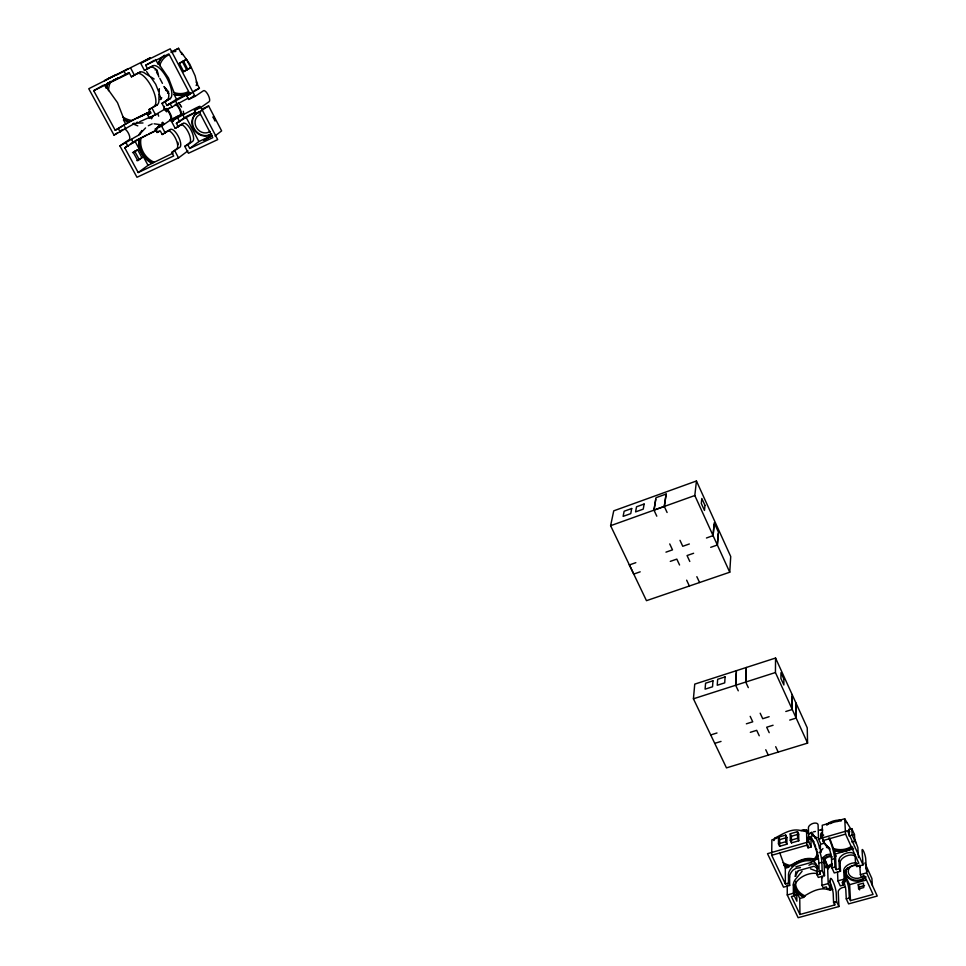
<?xml version="1.0" encoding="UTF-8"?>
<svg xmlns="http://www.w3.org/2000/svg" width="966" height="966" viewBox="0 0 966 966"><rect width="100%" height="100%" fill="white"/><g stroke="black" fill="none" stroke-linecap="round" stroke-linejoin="round"><path stroke-width="1.45" d="M830.663 855.635A6.581 3.804 -23.1 0 0 823.938 858.786L824.517 875.691L818.299 877.43L817.151 874.967L816.91 866.466A15.07 8.73 -23.8 0 0 802.625 861.467A15.07 8.73 -23.8 0 0 788.473 874.387L788.498 883.009L785.358 883.89L785.334 868.18L779.634 852.507M779.634 846.288L779.671 839.635L778.499 837.172L785.708 835.083L786.879 837.546L786.892 844.199L779.634 846.288L778.463 843.813L778.499 837.172M834.636 902.039L834.757 904.937L799.957 914.476L791.408 896.569L794.547 895.699L793.388 893.26L793.315 884.699A15.033 8.803 -23.8 0 1 796.648 877.913L802.094 871.247M823.877 840.565L823.974 843.306L820.907 844.175L818.516 839.031L818.093 824.916A5.12 2.862 -23.3 0 0 813.179 823.37A5.12 2.862 -23.3 0 0 808.421 827.717L808.723 841.833L767.511 853.678L783.523 887.162L789.669 885.448L789.62 876.923A15.058 8.742 -23.8 0 1 792.965 870.161L795.936 868.313L800.476 867.625M807.576 743.12L775.432 672.529L775.565 658.039L694.747 684.121L693.419 698.792L726.468 767.885L807.576 743.12L807.238 727.833L775.565 658.039M773.875 840.625L774.913 838.077C782.786 834.105 791.323 827.995 800.838 830.567A22.375 18.125 4.6 0 1 802.505 830.977M788.981 875.715L789.633 877.068M785.358 883.89L771.701 855.296L771.87 839.852L774.901 838.971M748.3 687.611L745.716 682.044L746.211 669.45M745.716 682.044L746.332 667.47M738.265 690.811L735.669 685.256L736.297 672.638M735.669 685.256L736.442 670.67M729.741 572.222L730.731 556.549L696.45 480.983L613.736 510.833L610.609 525.697L646.471 600.671L729.741 572.222L694.808 495.522L696.45 480.983M718.233 533.787L717.352 545.017L710.71 547.324M717.352 544.957L718.414 532.085L714.224 522.86L713.101 535.611L706.448 538.002M159.33 88.643L158.895 98.52A18.463 6.834 62.5 0 1 157.325 104.714L148.921 109.629L150.841 113.227L147.593 114.785L149.428 118.19L165.645 108.687M713.089 535.683L714.043 524.55M822.078 834.31L821.764 832.946A15.601 2.934 72.5 0 0 820.641 835.819L820.738 838.705M163.882 108.578L166.659 111.851M665.888 495.667L664.294 506.462L667.095 512.499M820.4 844.634L820.4 853.57A15.577 3.019 72.5 0 1 821.885 862.143L822.151 870.62L824.517 875.691M655.721 499.337L653.982 510.145L656.795 516.182M157.144 70.011L156.818 71.484M820.46 851.3L820.557 852.604L819.566 852.531M183.528 115.051L183.552 112.346M106.864 87.725L106.26 88.075L108.083 82.75L106.864 87.725L117.514 102.686L124.095 119.591L129.408 121.68L150.225 111.452M139.744 133.079L139.152 134.709M146.784 134.914L141.096 137.884A20.322 17.847 51.5 0 0 154.246 162.264L173.035 153.111M160.61 97.288L160.887 99.462L159.788 99.438M797.868 871.465L795.272 876.295L795.96 871.332M791.951 865.874C795.38 861.901 808.59 857.699 813.553 859.752M820.557 852.604L821.535 850.237M830.156 866.671L827.983 868.579L827.572 866.599A6.75 1.292 72.6 0 0 823.938 858.786L822.863 857.579L825.797 855.26M141.374 131.461L141.688 130.531M164.256 107.009L164.522 106.32M141.35 131.557L139.877 134.359M818.371 855.212L815.968 859.498L818.552 858.762M821.221 830.543L822.078 829.396L822.646 829.891M169.883 119.543L169.956 120.46L177.684 116.077L183.745 113.903M151.541 118.83L152.894 116.306M821.957 859.112L822.863 857.579M161.25 98.689L161.769 97.759M773.887 839.732L774.913 838.077M153.051 116.041L153.449 115.401M815.968 859.498L817.308 856.516M145.564 127.947L138.742 135.107A17.46 0.978 -26.8 0 0 131.593 139.249L119.893 145.89L136.979 177.273L178.541 157.881L187.899 150.877M821.752 849.899L822.972 848.534M155.792 69.226L155.128 69.926M784.066 864.594L788.606 866.345C796.274 862.264 804.823 856.407 814.169 859.088L814.483 858.726A22.375 18.125 4.6 0 0 817.671 852.857L817.164 851.203M814.266 861.298L815.087 860.501M810.438 832.897L811.814 834.189L810.438 832.897L811.778 832.209M180.183 115.401L170.475 119.989A6.11 2.258 63 0 0 170.233 115.22A6.11 2.258 63 0 0 166.575 109.75M794.583 885.387A18.306 14.659 4.4 0 0 803.772 896.436C810.933 891.992 819.542 886.969 828.43 889.601L829.951 889.179A18.306 14.659 4.4 0 0 830.675 887.005M215.007 135.977L221.625 130.893L208.62 105.946L201.918 109.122M791.673 865.826C797.735 860.947 805.91 857.88 813.722 859.571M176.307 103.809A7.933 2.898 63.1 0 1 181.705 114.35L171.513 121.378L175.22 128.369L183.311 123.382A10.131 3.707 63.4 0 1 190.966 129.963A10.131 3.707 63.4 0 1 192.862 141.169L187.863 144.9L189.734 148.45L198.887 141.543L212.266 135.276M190.906 93.304L186.836 95.996L188.66 99.45L195.096 96.371L203.512 90.707A6.158 2.149 63.5 0 1 208.125 94.946A6.158 2.149 63.5 0 1 209.187 101.623L200.88 107.431L217.7 139.611L188.43 153.268L184.76 146.349L189.783 142.606A10.119 3.719 63.4 0 0 187.899 131.4A10.119 3.719 63.4 0 0 180.231 124.831M128.116 145.528L124.759 147.81L138.198 172.54L173.675 155.961L171.791 152.435L179.966 147.206A10.095 3.767 63.3 0 0 178.118 136.013A10.095 3.767 63.3 0 0 170.39 129.492L162.216 134.516L160.308 130.953L157.072 132.487L155.26 129.094L160.525 125.508A17.46 0.978 -26.8 0 0 160.634 124.699L154.113 123.805M171.791 152.435L176.911 148.643A10.095 3.792 63.2 0 0 175.063 137.45A10.095 3.792 63.2 0 0 167.323 130.941M138.198 172.54L148.04 165.343L154.27 162.276M141.978 157.712L137.788 160.706L133.441 152.688L137.655 149.742L141.978 157.712L136.87 160.622M175.22 128.369L183.311 123.382M171.513 121.378C169.11 122.404 215.635 96.479 194.444 110.486L196.243 113.928L208.62 105.946M196.243 113.928L199.225 111.814M162.216 134.516L170.39 129.492M178.324 126.908L176.416 123.322L184.675 118.287L182.888 114.894M132.535 152.64L137.655 149.742M176.416 123.322L184.651 117.586M157.072 132.487L159.136 131.074M155.26 129.094L161.588 126.099L171.924 118.999A7.921 2.934 63 0 0 166.526 108.482M124.759 147.81L133.405 142.582A17.448 1.014 -26.8 0 1 155.84 130.772M148.04 165.343L134.842 140.951L141.108 137.86M130.362 143.994L133.731 141.712M119.893 145.89L129.227 139.611A6.062 2.379 62.5 0 0 128.768 133.936A6.062 2.379 62.5 0 0 124.324 128.876M188.66 99.45L194.142 95.658L193.538 95.767M163.894 86.542L167.335 90.273L168.712 93.678A18.499 6.75 62.7 0 1 167.19 99.981L161.95 103.386L165.693 110.426L188.261 98.097M151.324 116.536L139.684 121.728M165.693 110.426L169.448 107.926M186.836 95.996L199.407 88.256L196.967 83.583L195.132 75.879L189.722 64.058L181.403 52.321L180.847 52.647L178.589 48.3L171.018 52.007M808.892 865.222L811.887 863.797L814.483 864.075A15.058 8.742 -23.8 0 1 817.767 867.408M142.992 122.972L137.184 123.141L132.982 124.421A17.497 0.869 -26.8 0 0 125.785 128.526L114.012 135.107L88.763 88.727L150.213 57.839L140.674 63.285L144.477 70.446L153.002 65.785A18.511 6.726 62.7 0 1 167.239 78.705A18.511 6.726 62.7 0 1 170.282 98.496L165.065 101.889L166.985 105.499L190.193 92.978M149.428 118.19L152.556 116.125M166.985 105.499L176.561 99.196L190 92.76M184.675 118.287L195.748 112.346M147.593 114.785L150.744 112.732M114.012 135.107L117.55 132.813M119.893 131.291L122.247 129.758M124.674 126.703L125.701 128.587M176.561 99.196L174.121 94.559L174.665 94.197A22.399 19.779 55.8 0 0 189.795 92.579M103.193 85.286L93.69 90.671L115.22 130.277L124.034 125.121A17.509 0.833 -26.8 0 1 150.527 111.597M115.22 130.277L129.408 121.68M148.921 109.629L157.241 104.775L154.258 106.188A18.451 6.871 62.5 0 0 151.312 86.409A18.451 6.871 62.5 0 0 136.918 73.633L139.998 72.136A18.463 6.834 62.5 0 1 145.818 73.875L154.162 79.007M125.495 123.66L123.503 119.965L124.095 119.591M183.685 71.629L190.797 67.644L186.51 59.421L183.395 60.93L179.362 63.358L183.685 71.629L190.797 67.644M179.362 63.358L186.51 59.421M155.647 59.53L157.917 63.841L158.496 63.502A22.737 20.093 55.8 0 1 162.928 56.644M93.69 90.671L129.444 73.187L131.4 76.833L136.822 73.694M131.4 76.833L139.913 72.184M144.477 70.446L152.906 65.845M171.332 52.49L178.589 48.3M147.593 68.924L145.649 65.253L154.403 60.242M129.046 72.655L118.407 78.222L129.154 72.692M110.921 81.518L106.357 84.114L118.25 77.932L113.36 80.323M123.974 71.146L128.442 68.622L116.56 74.78L123.974 71.146L125.822 74.587M172.648 121.45L173.518 120.979M137.269 118.299L138.464 117.695M113.433 80.081L114.097 79.743M168.47 104.268L172.431 102.36M148.704 133.948L157.204 129.855M139.708 117.079L140.493 116.681M141.253 116.306L142.461 115.703M140.674 63.285L170.221 48.807L195.096 96.371M145.649 65.253L168.905 53.879L190.145 94.414M141.398 116.439L142.594 115.848M142.714 115.582L146.397 113.807M161.95 103.386L165.065 101.889M194.033 90.828L199.407 88.256M134.202 123.105L132.765 123.793L137.788 125.87M148.353 125.725L152.181 123.902M161.696 122.96L163.858 124.095L157.832 126.606M194.444 110.486L200.88 107.431M195.217 112.31L185.822 116.765L198.887 141.543M822.078 829.396L820.436 829.818M146.832 113.602L149.332 112.43M184.76 146.349L187.863 144.9M148.221 113.155L150.201 112.044M189.734 148.45L212.798 137.679L199.539 112.358M159.028 125.652L160.465 125.037M826.268 855.019L826.932 854.729M831.074 866.164L832.04 865.729M820.412 829.83L819.434 830.241M173.506 101.877L175.015 101.297M161.032 124.795L163.858 124.095M610.609 525.697L694.808 495.522M629.385 564.929L635.833 562.671M665.96 552.154L672.505 549.859L669.74 543.93M689.338 543.979L682.757 546.285L679.992 540.332M640.192 571.824L633.756 574.07L629.397 564.869M670.283 561.379L676.816 559.109L679.569 565.001M693.624 553.264L687.055 555.547L689.796 561.463M827.391 854.572L830.832 854.029M811.838 862.264L795.924 866.78M693.419 698.792L775.432 672.529M710.71 734.945L717.001 732.977M746.356 723.812L752.731 721.819L750.184 716.349M769.129 716.7L762.717 718.704L760.182 713.222M785.793 711.495L792.253 709.479L792.192 694.542M714.743 743.361L721.022 741.417M750.341 732.313L756.704 730.332L759.24 735.766M773.078 725.249L766.678 727.229L769.202 732.675M789.717 720.081L796.177 718.076L796.044 703.043M800.838 830.567L803.458 829.818L807.709 831.46L809.037 834.334M790.273 833.755L797.53 831.654L798.689 834.141L798.773 840.782L791.48 842.883L790.309 840.396L790.273 833.755L791.444 836.23L791.48 842.883M803.471 830.7L806.55 829.818L807.721 832.354L803.471 830.7L803.458 829.818M851.082 829.504L844.719 818.77L836.061 821.269A18.994 15.396 3 0 1 841.132 821.028M779.671 839.635L786.879 837.546M791.444 836.23L798.689 834.141M810.655 833.042C815.413 835.167 818.806 842.871 819.53 848.546M778.463 843.813L785.72 841.724L785.708 835.083M790.309 840.396L797.602 838.295L797.53 831.654M807.962 842.364L807.902 839.623L810.921 838.609A15.577 3.019 72.5 0 1 812.104 835.735L817.103 837.667M820.641 835.964L823.684 835.095M854.463 834.539L849.09 836.001L848.716 829.48L851.77 828.611L854.463 834.539L854.874 841.084L851.807 841.954M818.516 839.031L847.484 830.712L863.049 864.896L856.745 866.659L855.61 864.172L855.091 855.659A8.501 4.939 -22.6 0 0 846.614 853.05A8.501 4.939 -22.6 0 0 838.971 860.392L839.357 868.736L840.505 871.211L834.25 872.962L831.907 867.879L831.557 859.414A15.601 2.934 72.5 0 0 830.023 850.829L828.236 847.11L824.867 843.439M771.701 855.296L806.852 845.214L806.55 829.818M823.974 843.306L822.742 840.662L845.54 834.129L844.719 818.77M806.852 845.214L808.071 847.846L811.126 846.977L810.933 838.754M814.169 859.088L815.944 858.593M785.334 868.18L788.606 867.251L788.606 866.345M839.357 868.736L836.158 869.629L835.457 853.968L853.642 848.812M817.151 874.967L820.327 874.073L819.12 871.477L818.878 863.133L821.885 862.288M831.557 859.547L834.588 858.557A15.613 2.91 72.4 0 0 828.804 837.896M797.988 870.801L814.266 866.2M827.367 867.263L825.749 867.71L824.505 863.628M819.12 871.477L822.151 870.62M831.907 867.879L834.95 867.021L834.588 858.689M855.61 864.172L858.834 863.266L845.54 834.129M845.516 887.247A5.035 3.007 -22.9 0 0 840.625 888.466A5.035 3.007 -22.9 0 0 838.247 891.908L838.911 906.543L798.133 917.7L787.266 894.975L793.388 893.26M838.911 906.543L836.58 901.556L836.206 892.874A8.658 1.642 72.7 0 0 832.946 881.33A8.658 1.642 72.7 0 0 830.217 880.171L830.543 888.599L827.512 889.445L826.316 886.86L823.141 887.754L821.994 885.303L828.2 883.576L827.572 866.599A6.569 3.828 -23 0 1 832.294 863.797M843.089 880.847L843.294 885.061L840.263 885.907L837.92 880.859L844.163 879.12L843.741 870.728A8.477 4.975 -22.5 0 1 848.027 864.836A8.477 4.975 -22.5 0 1 856.552 863.049M844.562 875.993A8.682 1.582 72.6 0 1 848.848 889.384L849.319 898.054L850.503 900.614L873.059 894.431L864.739 876.186L861.515 877.08L860.38 874.604L866.683 872.853L865.669 858.448A5.241 0.894 72.3 0 0 863.664 851.444A5.241 0.894 72.3 0 0 862.083 850.551L863.049 864.896M793.847 895.289L796.793 894.468L794.04 888.672L794.088 895.373L796.865 901.193L796.793 894.468M843.729 870.728L844.864 873.179L845.298 881.584L842.098 882.477L843.294 885.061M799.957 914.476L799.751 898.489L803.784 897.378L803.76 896.448M829.951 889.179L829.987 890.109L832.728 889.348M850.503 900.614L849.621 884.663L866.321 880.038M858.327 884.542L863.423 883.129L863.725 887.561L858.605 888.974L858.327 884.542L859.619 889.928M859.438 886.969L864.534 885.556M834.757 904.937L833.561 902.389L836.58 901.556M866.683 872.853L877.237 896.05L848.595 903.886L846.276 898.887L849.319 898.054M136.339 122.537L137.884 122.187M815.425 831.46L813.396 831.895M807.226 860.042L808.687 859.909M167.529 93.171L168.869 93.171M809.665 859.873L810.74 859.837M812.865 860.018L813.493 860.138M826.473 847.399L829.263 848.377M146.591 71.556L149.452 75.783M131.787 120.545L131.171 120.424A26.903 23.486 54.1 0 1 122.67 116.958M790.937 865.681L790.393 865.56A22.375 18.125 4.6 0 1 783.148 862.674M171.042 120.979L172.576 121.487L171.61 119.675M788.606 867.251L784.066 865.5M128.816 122.066L123.503 119.965M810.498 868.82L817.514 871.586M167.094 90.997L168.579 91.673M805.282 896.013L805.306 896.025A17.086 13.681 4.4 0 1 795.815 881.318M826.485 845.962L829.142 847.689M835.119 855.381L836.182 856.081M817.84 868.772L814.881 866.731M829.553 848.559L830.18 849.042M821.897 829.794L822.525 830.386M795.272 876.295L795.863 876.126M163.773 123.394L162.554 122.223M178.324 102.843L180.316 105.101M158.496 63.502L168.507 77.992L174.665 94.197M150.998 77.449L155.707 84.271L158.629 91.637M817.634 867.287L815.98 865.125M813.094 835.071L813.903 836.194M180.437 105.27L180.847 105.91M181.113 106.308L181.572 107.117M814.664 837.45L815.219 838.44M118.42 128.744L120.255 132.125M126.123 142.932L127.947 146.301M104.376 84.61L106.26 88.075M131.497 139.309L133.308 142.642M134.66 151.167L138.971 159.124M130.7 68.175L134.503 75.324M152.012 108.144L155.755 115.171M161.588 126.099L165.307 133.067M174.87 150.986L178.541 157.881M160.742 97.916L159.257 94.257M171.755 119.12L170.789 117.127M175.329 100.585L177.14 104.002M180.63 112.768L181.536 114.471M156.516 72.148L157.832 74.636M159.801 78.379L162.433 83.366M164.413 87.097L166.394 90.84A22.568 8.283 62.6 0 0 165.584 88.425M170.257 103.942L172.069 107.371M177.877 118.359L179.688 121.776M811.706 837.957L812.14 838.778M183.395 60.93L187.682 69.141M182.502 61.836L186.812 70.107M823.648 861.6L824.493 863.604M793.315 884.844L799.751 898.489M788.498 883.009L789.669 885.448M785.72 841.724L786.892 844.199M797.602 838.295L798.773 840.782M812.635 839.72L812.937 840.384M813.324 841.205L813.71 842.062M817.333 852.145L817.671 852.857M686.645 580.168L689.374 586.012M765.76 749.737L768.272 755.122M808.723 841.833L811.126 846.977M828.2 883.576L830.543 888.599M696.848 576.678L699.565 582.522M775.698 746.694L778.198 752.091M827.584 866.888L826.92 865.355M838.971 860.392L840.106 862.855L840.505 871.211M829.697 838.15L835.457 853.968M844.888 874.399L849.621 884.663M844.163 879.12L845.298 881.584M823.286 840.311L825.785 845.721M834.95 867.021L836.158 869.629M854.874 841.084L852.157 835.119L851.77 828.611M864.836 863L871.875 878.492L872.419 885.737M848.716 829.48L849.802 831.847M854.838 839.369L857.844 847.617L858.472 857.579M813.3 840.782L813.988 842.352M814.58 844.103L815.014 845.262M815.099 845.492L815.69 847.073M815.207 845.407L815.449 846.083M158.653 116.186L157.989 114.073M816.439 849.271L816.693 850.068M816.258 848.377L816.668 849.585M183.299 111.271L183.48 111.971M158.75 76.882L157.675 71.967L155.659 69.069A18.499 6.75 62.7 0 0 149.899 67.294M860.38 874.604L859.825 866.031A8.477 4.975 -22.5 0 0 859.607 865.198M846.276 898.887L845.83 890.217A8.67 1.606 72.7 0 0 843.572 881.125M837.522 872.201L837.92 880.859M821.716 876.754L821.994 885.303M833.561 902.389L833.211 893.707A8.658 1.654 72.8 0 0 829.456 881.161M822.742 840.662L822.235 825.278L830.832 822.778A18.994 15.396 3 0 0 826.775 825.181M818.878 863.145L818.866 863A15.565 3.043 72.6 0 0 813.167 842.34A15.565 3.043 72.6 0 0 807.902 839.478L807.902 839.623M820.243 871.223L820.327 874.073M807.709 831.46L807.721 832.354M808.023 845.105L808.071 847.846M832.402 856.939A5.072 2.934 -23.1 0 0 827.101 857.542A5.072 2.934 -23.1 0 0 824.022 861.274A5.204 0.99 72.6 0 1 825.713 862.095A5.204 0.99 72.6 0 1 827.657 868.989L827.657 869.134M796.02 705.083L796.177 718.076M794.547 895.699L794.475 887.126A15.021 8.815 -23.8 0 1 802.553 876.609A15.021 8.815 -23.8 0 1 817.502 873.675M792.156 696.571L792.253 709.479M787.23 884.844L787.266 894.975M827.657 868.989A5.072 2.958 -23 0 1 831.943 864.836M855.659 842.05A17.424 14.128 3 0 1 855.164 842.787M851.312 846.494A17.424 14.128 3 0 1 833.284 848.414M830.289 823.636A17.424 14.128 3 0 1 837.824 821.45M845.842 822.283A17.424 14.128 3 0 1 846.82 822.609M829.094 888.104A17.086 13.681 4.4 0 1 828.442 889.589M821.837 876.319A15.021 8.815 -23.8 0 1 822.561 877.671M852.652 846.916A18.68 15.154 3 0 1 833.875 849.706M852.712 847.822A18.704 15.166 3 0 1 833.912 850.611M776.579 838.488A22.375 18.125 4.6 0 1 777.497 837.329M806.755 832.571A22.375 18.125 4.6 0 1 808.699 833.61M826.739 824.3A18.97 15.396 3 0 1 841.096 820.146M831.014 885.677A18.318 14.659 4.4 0 1 829.987 890.109M803.797 897.354A18.318 14.659 4.4 0 1 794.583 886.305M866.043 876.838A10.735 8.597 2.9 0 1 851.131 879.869A10.735 8.597 2.9 0 1 847.629 867.722M865.91 868.446A10.735 8.597 2.9 0 1 867.166 871.199M864.981 877.128A10.723 8.597 2.9 0 1 851.891 879.302A10.723 8.597 2.9 0 1 846.144 869.448M865.85 867.528A10.723 8.597 2.9 0 1 867.106 870.281M863.725 875.232A8.356 6.702 2.9 0 1 849.512 875.136A8.356 6.702 2.9 0 1 855.719 864.981M844.864 873.179A8.477 4.987 -22.5 0 1 851.094 866.309A8.477 4.987 -22.5 0 1 860.271 866.925M840.106 862.855A8.489 4.951 -22.5 0 1 846.361 855.997A8.489 4.951 -22.5 0 1 855.538 856.576M812.068 833.018A19.018 3.683 72.5 0 1 812.865 833.887M164.691 109.255A6.11 2.258 63 0 1 165.512 109.182M108.458 90.671A26.903 23.486 54.1 0 1 110.716 81.47M152.133 163.423A21.82 19.163 51.5 0 1 138.959 138.995M152.7 163.012A21.795 19.151 51.5 0 1 139.539 138.609M175.232 104.473A6.122 2.234 63.1 0 1 179.567 109.52A6.122 2.234 63.1 0 1 180.268 115.34M187.754 91.963A20.878 18.439 55.8 0 1 173.735 92.422M159.656 65.7A20.878 18.439 55.8 0 1 168.41 55.038M181.427 54.156A20.878 18.439 55.8 0 1 182.562 54.531M196.581 81.434A20.878 18.439 55.8 0 1 196.207 82.533M172.999 51.705A22.737 20.093 55.8 0 1 175.776 51.512M177.816 142.316A20.322 17.847 51.5 0 1 178.203 144.574M210.105 131.412A9.901 8.803 52.9 0 1 196.46 127.56A9.901 8.803 52.9 0 1 200.36 114.411M210.54 134.419A12.703 11.302 52.9 0 1 193.538 127.271A12.703 11.302 52.9 0 1 200.662 111.44M213.401 116.765A12.703 11.302 52.9 0 1 215.382 120.569M211.626 133.755A12.715 11.302 52.9 0 1 193.466 128.635A12.715 11.302 52.9 0 1 200.143 111.814M212.882 117.152A12.715 11.302 52.9 0 1 214.875 120.955M157.917 63.841A22.761 20.105 55.8 0 1 164.425 55.231M197.511 83.233A22.399 19.779 55.8 0 1 196.666 85.153M189.264 92.929A22.411 19.803 55.8 0 1 174.121 94.559M196.967 83.583A22.411 19.803 55.8 0 1 196.134 85.515M783.873 679.11L783.873 684.979L780.939 678.555L780.963 672.71L783.873 679.11M725.08 676.9L724.717 682.865L717.243 685.256L717.653 679.303L725.08 676.9M712.968 680.813L712.534 686.778L705.095 689.156L705.578 683.191L712.968 680.813M704.987 505.411L704.492 510.446L701.304 503.467L701.823 498.468L704.987 505.411M666.178 494.037L664.294 506.389L653.982 510.084L656.023 497.695L666.178 494.037M644.141 504.035L643.247 509.142L635.58 511.895L636.522 506.776L644.141 504.035M631.716 508.502L630.75 513.634L623.118 516.363L624.133 511.231L631.716 508.502M211.566 135.977L203.85 140.324L211.566 135.977M109.086 78.113L104.509 80.685L116.415 74.515L109.086 78.113M170.197 98.556L167.106 100.029L170.197 98.556"/></g></svg>
